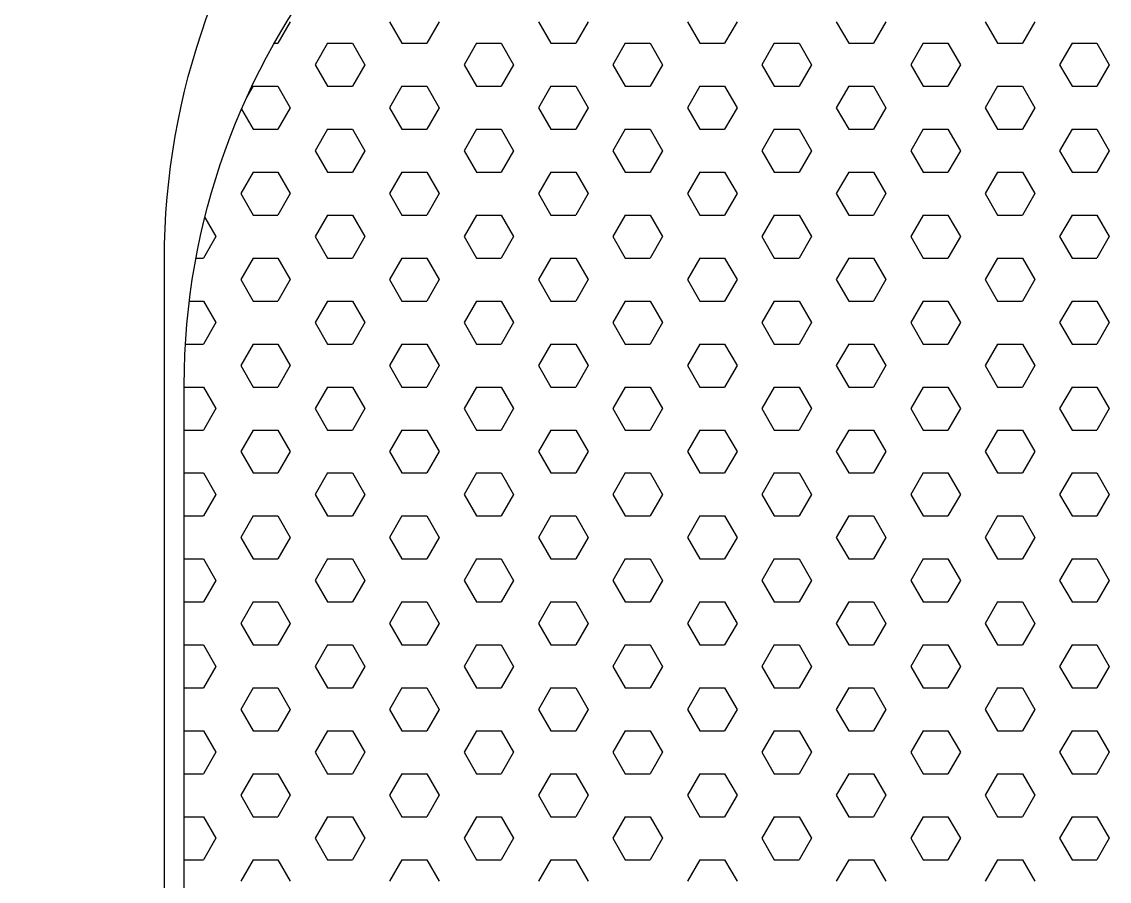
# Model space of a CAD drawing. Header units: millimetres. Extents: x 154.1 to 235.2, y 94.9 to 137.4.
# Drawn here: x 159.3176 to 159.4272, y 99.4515 to 99.5381 of the extents above; entities that cross this region are included whole.
import ezdxf

# ---------------------------------------------------------------- set-up
doc = ezdxf.new("R2010")
doc.units = ezdxf.units.MM
doc.header["$LTSCALE"] = 0.05
doc.layers.add('ACES-I', color=251, linetype='Continuous')

# ---------------------------------------------------------------- blocks, each defined once
blk = doc.blocks.new('*X8')
at = {"color": 0}
for p, q in [((6.075000001416914, 2.624056974284899), (6.073750001416914, 2.62622203779436)), ((6.077500000851269, 2.624056972975367), (6.078750000851269, 2.626222036484828)), ((6.090000001419713, 2.624056974286515), (6.088750001419713, 2.626222037795976)), ((6.09250000085407, 2.624056972973749), (6.09375000085407, 2.62622203648321)), ((6.105000001422514, 2.624056974288132), (6.103750001422514, 2.626222037797593)), ((6.107500000856871, 2.624056972972131), (6.108750000856871, 2.626222036481592)), ((6.120000001425313, 2.624056974289749), (6.118750001425314, 2.62622203779921)), ((6.122500000859671, 2.624056972970514), (6.123750000859671, 2.626222036479975)), ((6.135000001428114, 2.624056974291367), (6.133750001428115, 2.626222037800828)), ((6.137500000862471, 2.624056972968896), (6.138750000862471, 2.626222036478357)), ((6.150000001430914, 2.624056974292984), (6.148750001430915, 2.626222037802445)), ((6.152500000865272, 2.624056972967279), (6.153750000865272, 2.62622203647674)), ((6.068072031699706, 2.62405697412), (6.069999999999999, 2.62405697412)), ((6.071250001415979, 2.621891910774899), (6.07000000141598, 2.62405697428436)), ((6.074999999999999, 2.62405697412), (6.0775, 2.62405697412)), ((6.081250000852203, 2.621891909465366), (6.082500000852202, 2.624056972974827)), ((6.0825, 2.62405697412), (6.085, 2.62405697412)), ((6.086250001418779, 2.621891910776515), (6.08500000141878, 2.624056974285976)), ((6.09, 2.62405697412), (6.0925, 2.62405697412)), ((6.096250000855004, 2.621891909463749), (6.097500000855003, 2.62405697297321)), ((6.0975, 2.62405697412), (6.100000000000001, 2.62405697412)), ((6.10125000142158, 2.621891910778132), (6.10000000142158, 2.624056974287593)), ((6.105, 2.62405697412), (6.107500000000001, 2.62405697412)), ((6.111250000857804, 2.621891909462131), (6.112500000857803, 2.624056972971592)), ((6.112500000000001, 2.62405697412), (6.115000000000001, 2.62405697412)), ((6.11625000142438, 2.621891910779749), (6.11500000142438, 2.62405697428921)), ((6.120000000000001, 2.62405697412), (6.122500000000001, 2.62405697412)), ((6.126250000860605, 2.621891909460513), (6.127500000860604, 2.624056972969974)), ((6.127500000000001, 2.62405697412), (6.130000000000002, 2.62405697412)), ((6.131250001427181, 2.621891910781367), (6.130000001427181, 2.624056974290828)), ((6.135000000000002, 2.62405697412), (6.137500000000002, 2.62405697412)), ((6.141250000863405, 2.621891909458896), (6.142500000863405, 2.624056972968357)), ((6.142500000000002, 2.62405697412), (6.145000000000002, 2.62405697412)), ((6.146250001429982, 2.621891910782983), (6.145000001429982, 2.624056974292444)), ((6.150000000000002, 2.62405697412), (6.152500000000003, 2.62405697412)), ((6.156250000866206, 2.621891909457279), (6.157500000866206, 2.62405697296674)), ((6.157500000000002, 2.62405697412), (6.160000000000003, 2.62405697412)), ((6.161250001432782, 2.621891910784601), (6.160000001432782, 2.624056974294062)), ((6.070000000850335, 2.619726845956984), (6.071250000850335, 2.621891909466445)), ((6.082500001417846, 2.619726847266516), (6.081250001417846, 2.621891910775977)), ((6.085000000853136, 2.619726845955366), (6.086250000853136, 2.621891909464827)), ((6.097500001420647, 2.619726847268133), (6.096250001420647, 2.621891910777594)), ((6.100000000855936, 2.619726845953749), (6.101250000855936, 2.62189190946321)), ((6.112500001423448, 2.619726847269749), (6.111250001423448, 2.62189191077921)), ((6.115000000858738, 2.619726845952131), (6.116250000858738, 2.621891909461592)), ((6.127500001426247, 2.619726847271366), (6.126250001426247, 2.621891910780827)), ((6.130000000861538, 2.619726845950513), (6.131250000861538, 2.621891909459974)), ((6.142500001429048, 2.619726847272983), (6.141250001429048, 2.621891910782444)), ((6.145000000864338, 2.619726845948897), (6.146250000864338, 2.621891909458358)), ((6.157500001431848, 2.619726847274601), (6.156250001431848, 2.621891910784062)), ((6.160000000867139, 2.619726845947279), (6.161250000867138, 2.62189190945674)), ((6.068072031699706, 2.6197268471), (6.069999999999999, 2.6197268471)), ((6.073750000851269, 2.617561782446984), (6.075000000851269, 2.619726845956445)), ((6.074999999999999, 2.6197268471), (6.0775, 2.6197268471)), ((6.078750001416914, 2.617561783756516), (6.077500001416914, 2.619726847265977)), ((6.0825, 2.6197268471), (6.085, 2.6197268471)), ((6.08875000085407, 2.617561782445366), (6.09000000085407, 2.619726845954827)), ((6.09, 2.6197268471), (6.0925, 2.6197268471)), ((6.093750001419713, 2.617561783758132), (6.092500001419713, 2.619726847267593)), ((6.0975, 2.6197268471), (6.100000000000001, 2.6197268471)), ((6.103750000856871, 2.617561782443748), (6.105000000856871, 2.619726845953209)), ((6.105, 2.6197268471), (6.107500000000001, 2.6197268471)), ((6.108750001422514, 2.617561783759749), (6.107500001422514, 2.61972684726921)), ((6.112500000000001, 2.6197268471), (6.115000000000001, 2.6197268471)), ((6.118750000859671, 2.617561782442131), (6.120000000859671, 2.619726845951592)), ((6.120000000000001, 2.6197268471), (6.122500000000001, 2.6197268471)), ((6.123750001425313, 2.617561783761366), (6.122500001425314, 2.619726847270827)), ((6.127500000000001, 2.6197268471), (6.130000000000002, 2.6197268471)), ((6.133750000862471, 2.617561782440513), (6.135000000862471, 2.619726845949974)), ((6.135000000000002, 2.6197268471), (6.137500000000002, 2.6197268471)), ((6.138750001428114, 2.617561783762984), (6.137500001428115, 2.619726847272445)), ((6.142500000000002, 2.6197268471), (6.145000000000002, 2.6197268471)), ((6.148750000865272, 2.617561782438896), (6.150000000865272, 2.619726845948357)), ((6.150000000000002, 2.6197268471), (6.152500000000003, 2.6197268471)), ((6.153750001430915, 2.617561783764601), (6.152500001430915, 2.619726847274062)), ((6.157500000000002, 2.6197268471), (6.160000000000003, 2.6197268471)), ((6.07500000141598, 2.615396720246516), (6.07375000141598, 2.617561783755977)), ((6.077500000852202, 2.615396718936983), (6.078750000852202, 2.617561782446444)), ((6.09000000141878, 2.615396720248132), (6.08875000141878, 2.617561783757593)), ((6.092500000855003, 2.615396718935366), (6.093750000855003, 2.617561782444827)), ((6.10500000142158, 2.615396720249749), (6.10375000142158, 2.61756178375921)), ((6.107500000857804, 2.615396718933748), (6.108750000857803, 2.617561782443209)), ((6.12000000142438, 2.615396720251366), (6.11875000142438, 2.617561783760827)), ((6.122500000860605, 2.61539671893213), (6.123750000860604, 2.617561782441591)), ((6.135000001427181, 2.615396720252984), (6.133750001427181, 2.617561783762445)), ((6.137500000863405, 2.615396718930513), (6.138750000863404, 2.617561782439974)), ((6.150000001429982, 2.6153967202546), (6.148750001429982, 2.617561783764061)), ((6.152500000866206, 2.615396718928896), (6.153750000866205, 2.617561782438357)), ((6.068072031699706, 2.61539672008), (6.069999999999999, 2.61539672008)), ((6.071250001415047, 2.613231656736516), (6.070000001415047, 2.615396720245977)), ((6.074999999999999, 2.61539672008), (6.0775, 2.61539672008)), ((6.081250000853136, 2.613231655426983), (6.082500000853136, 2.615396718936444)), ((6.0825, 2.61539672008), (6.085, 2.61539672008)), ((6.086250001417846, 2.613231656738133), (6.085000001417846, 2.615396720247594)), ((6.09, 2.61539672008), (6.0925, 2.61539672008)), ((6.096250000855936, 2.613231655425366), (6.097500000855936, 2.615396718934827)), ((6.0975, 2.61539672008), (6.100000000000001, 2.61539672008)), ((6.101250001420647, 2.61323165673975), (6.100000001420647, 2.615396720249211)), ((6.105, 2.61539672008), (6.107500000000001, 2.61539672008)), ((6.111250000858738, 2.613231655423748), (6.112500000858738, 2.615396718933209)), ((6.112500000000001, 2.61539672008), (6.115000000000001, 2.61539672008)), ((6.116250001423448, 2.613231656741366), (6.115000001423448, 2.615396720250827)), ((6.120000000000001, 2.61539672008), (6.122500000000001, 2.61539672008)), ((6.126250000861538, 2.61323165542213), (6.127500000861538, 2.615396718931591)), ((6.127500000000001, 2.61539672008), (6.130000000000002, 2.61539672008)), ((6.131250001426247, 2.613231656742983), (6.130000001426247, 2.615396720252444)), ((6.135000000000002, 2.61539672008), (6.137500000000002, 2.61539672008)), ((6.141250000864338, 2.613231655420514), (6.142500000864338, 2.615396718929975)), ((6.142500000000002, 2.61539672008), (6.145000000000002, 2.61539672008)), ((6.146250001429048, 2.6132316567446), (6.145000001429048, 2.615396720254061)), ((6.150000000000002, 2.61539672008), (6.152500000000003, 2.61539672008)), ((6.156250000867138, 2.613231655418896), (6.157500000867138, 2.615396718928357)), ((6.157500000000002, 2.61539672008), (6.160000000000003, 2.61539672008)), ((6.161250001431848, 2.613231656746218), (6.160000001431849, 2.615396720255679)), ((6.070000000851269, 2.611066591918601), (6.071250000851268, 2.613231655428062)), ((6.082500001416914, 2.611066593228133), (6.081250001416914, 2.613231656737594)), ((6.08500000085407, 2.611066591916983), (6.086250000854069, 2.613231655426444)), ((6.097500001419713, 2.611066593229749), (6.096250001419714, 2.61323165673921)), ((6.100000000856871, 2.611066591915365), (6.10125000085687, 2.613231655424826)), ((6.112500001422514, 2.611066593231366), (6.111250001422515, 2.613231656740827)), ((6.115000000859671, 2.611066591913748), (6.116250000859671, 2.613231655423209)), ((6.127500001425314, 2.611066593232983), (6.126250001425314, 2.613231656742444)), ((6.130000000862471, 2.61106659191213), (6.131250000862471, 2.613231655421591)), ((6.142500001428115, 2.611066593234601), (6.141250001428115, 2.613231656744062)), ((6.145000000865272, 2.611066591910513), (6.146250000865272, 2.613231655419974)), ((6.157500001430915, 2.611066593236218), (6.156250001430915, 2.613231656745679)), ((6.160000000868072, 2.611066591908896), (6.161250000868072, 2.613231655418357)), ((6.068072031699706, 2.61106659306), (6.069999999999999, 2.61106659306)), ((6.073750000852202, 2.6089015284086), (6.075000000852202, 2.611066591918061)), ((6.074999999999999, 2.61106659306), (6.0775, 2.61106659306)), ((6.07875000141598, 2.608901529718133), (6.07750000141598, 2.611066593227594)), ((6.0825, 2.61106659306), (6.085, 2.61106659306)), ((6.088750000855003, 2.608901528406983), (6.090000000855003, 2.611066591916444)), ((6.09, 2.61106659306), (6.0925, 2.61106659306)), ((6.09375000141878, 2.608901529719749), (6.09250000141878, 2.61106659322921)), ((6.0975, 2.61106659306), (6.100000000000001, 2.61106659306)), ((6.103750000857803, 2.608901528405365), (6.105000000857803, 2.611066591914826)), ((6.105, 2.61106659306), (6.107500000000001, 2.61106659306)), ((6.10875000142158, 2.608901529721366), (6.10750000142158, 2.611066593230827)), ((6.112500000000001, 2.61106659306), (6.115000000000001, 2.61106659306)), ((6.118750000860604, 2.608901528403747), (6.120000000860604, 2.611066591913208)), ((6.120000000000001, 2.61106659306), (6.122500000000001, 2.61106659306)), ((6.12375000142438, 2.608901529722983), (6.12250000142438, 2.611066593232444)), ((6.127500000000001, 2.61106659306), (6.130000000000002, 2.61106659306)), ((6.133750000863404, 2.60890152840213), (6.135000000863404, 2.611066591911591)), ((6.135000000000002, 2.61106659306), (6.137500000000002, 2.61106659306)), ((6.138750001427181, 2.608901529724601), (6.137500001427181, 2.611066593234062)), ((6.142500000000002, 2.61106659306), (6.145000000000002, 2.61106659306)), ((6.148750000866205, 2.608901528400513), (6.150000000866205, 2.611066591909974)), ((6.150000000000002, 2.61106659306), (6.152500000000003, 2.61106659306)), ((6.153750001429982, 2.608901529726217), (6.152500001429982, 2.611066593235678)), ((6.157500000000002, 2.61106659306), (6.160000000000003, 2.61106659306)), ((6.075000001415047, 2.606736466208133), (6.073750001415047, 2.608901529717594)), ((6.077500000853136, 2.6067364648986), (6.078750000853136, 2.608901528408061)), ((6.090000001417846, 2.60673646620975), (6.088750001417846, 2.608901529719211)), ((6.092500000855936, 2.606736464896983), (6.093750000855936, 2.608901528406444)), ((6.105000001420647, 2.606736466211367), (6.103750001420647, 2.608901529720828)), ((6.107500000858738, 2.606736464895365), (6.108750000858738, 2.608901528404826)), ((6.120000001423448, 2.606736466212983), (6.118750001423448, 2.608901529722444)), ((6.122500000861538, 2.606736464893747), (6.123750000861538, 2.608901528403208)), ((6.135000001426247, 2.6067364662146), (6.133750001426248, 2.608901529724061)), ((6.137500000864338, 2.606736464892131), (6.138750000864338, 2.608901528401592)), ((6.150000001429048, 2.606736466216217), (6.148750001429049, 2.608901529725678)), ((6.152500000867138, 2.606736464890513), (6.153750000867138, 2.608901528399974)), ((6.068072031699707, 2.60673646604), (6.069999999999999, 2.60673646604)), ((6.071250001414113, 2.604571402698133), (6.070000001414114, 2.606736466207594)), ((6.074999999999999, 2.60673646604), (6.0775, 2.60673646604)), ((6.08125000085407, 2.6045714013886), (6.082500000854069, 2.606736464898061)), ((6.0825, 2.60673646604), (6.085, 2.60673646604)), ((6.086250001416914, 2.60457140269975), (6.085000001416915, 2.606736466209211)), ((6.09, 2.60673646604), (6.0925, 2.60673646604)), ((6.096250000856871, 2.604571401386982), (6.09750000085687, 2.606736464896443)), ((6.0975, 2.60673646604), (6.100000000000001, 2.60673646604)), ((6.101250001419714, 2.604571402701366), (6.100000001419714, 2.606736466210827)), ((6.105, 2.60673646604), (6.107500000000001, 2.60673646604)), ((6.111250000859671, 2.604571401385365), (6.11250000085967, 2.606736464894826)), ((6.112500000000001, 2.60673646604), (6.115000000000001, 2.60673646604)), ((6.116250001422515, 2.604571402702983), (6.115000001422515, 2.606736466212444)), ((6.120000000000001, 2.60673646604), (6.122500000000001, 2.60673646604)), ((6.126250000862471, 2.604571401383747), (6.12750000086247, 2.606736464893208)), ((6.127500000000001, 2.60673646604), (6.130000000000002, 2.60673646604)), ((6.131250001425314, 2.6045714027046), (6.130000001425314, 2.606736466214061)), ((6.135000000000002, 2.60673646604), (6.137500000000002, 2.60673646604)), ((6.141250000865272, 2.60457140138213), (6.142500000865271, 2.606736464891591)), ((6.142500000000002, 2.60673646604), (6.145000000000002, 2.60673646604)), ((6.146250001428115, 2.604571402706218), (6.145000001428115, 2.606736466215679)), ((6.150000000000002, 2.60673646604), (6.152500000000003, 2.60673646604)), ((6.156250000868072, 2.604571401380513), (6.157500000868072, 2.606736464889974)), ((6.157500000000002, 2.60673646604), (6.160000000000003, 2.60673646604)), ((6.161250001430915, 2.604571402707835), (6.160000001430915, 2.606736466217296)), ((6.070000000852202, 2.602406337880217), (6.071250000852202, 2.604571401389678)), ((6.08250000141598, 2.60240633918975), (6.08125000141598, 2.604571402699211)), ((6.085000000855003, 2.6024063378786), (6.086250000855003, 2.604571401388061)), ((6.09750000141878, 2.602406339191366), (6.09625000141878, 2.604571402700827)), ((6.100000000857803, 2.602406337876982), (6.101250000857803, 2.604571401386443)), ((6.11250000142158, 2.602406339192983), (6.11125000142158, 2.604571402702444)), ((6.115000000860604, 2.602406337875364), (6.116250000860604, 2.604571401384825)), ((6.12750000142438, 2.6024063391946), (6.12625000142438, 2.604571402704061)), ((6.130000000863404, 2.602406337873747), (6.131250000863404, 2.604571401383208)), ((6.142500001427181, 2.602406339196218), (6.141250001427181, 2.604571402705679)), ((6.145000000866205, 2.60240633787213), (6.146250000866205, 2.604571401381591)), ((6.157500001429982, 2.602406339197834), (6.156250001429982, 2.604571402707295)), ((6.160000000869005, 2.602406337870513), (6.161250000869005, 2.604571401379974)), ((6.068072031699707, 2.60240633902), (6.069999999999999, 2.60240633902)), ((6.073750000853136, 2.600241274370217), (6.075000000853136, 2.602406337879678)), ((6.074999999999999, 2.60240633902), (6.0775, 2.60240633902)), ((6.078750001415047, 2.60024127567975), (6.077500001415047, 2.602406339189211)), ((6.0825, 2.60240633902), (6.085, 2.60240633902)), ((6.088750000855936, 2.6002412743686), (6.090000000855936, 2.602406337878061)), ((6.09, 2.60240633902), (6.0925, 2.60240633902)), ((6.093750001417846, 2.600241275681367), (6.092500001417847, 2.602406339190828)), ((6.0975, 2.60240633902), (6.100000000000001, 2.60240633902)), ((6.103750000858738, 2.600241274366982), (6.105000000858738, 2.602406337876443)), ((6.105, 2.60240633902), (6.107500000000001, 2.60240633902)), ((6.108750001420647, 2.600241275682984), (6.107500001420648, 2.602406339192445)), ((6.112500000000001, 2.60240633902), (6.115000000000001, 2.60240633902)), ((6.118750000861538, 2.600241274365364), (6.120000000861538, 2.602406337874825)), ((6.120000000000001, 2.60240633902), (6.122500000000001, 2.60240633902)), ((6.123750001423448, 2.600241275684601), (6.122500001423449, 2.602406339194062)), ((6.127500000000001, 2.60240633902), (6.130000000000002, 2.60240633902)), ((6.133750000864338, 2.600241274363748), (6.135000000864338, 2.602406337873209)), ((6.135000000000002, 2.60240633902), (6.137500000000002, 2.60240633902)), ((6.138750001426247, 2.600241275686217), (6.137500001426248, 2.602406339195678)), ((6.142500000000002, 2.60240633902), (6.145000000000002, 2.60240633902)), ((6.148750000867138, 2.60024127436213), (6.150000000867138, 2.602406337871591)), ((6.150000000000002, 2.60240633902), (6.152500000000003, 2.60240633902)), ((6.153750001429048, 2.600241275687834), (6.152500001429049, 2.602406339197295)), ((6.157500000000002, 2.60240633902), (6.160000000000003, 2.60240633902)), ((6.075000001414113, 2.59807621216975), (6.073750001414114, 2.600241275679211)), ((6.077500000854069, 2.598076210860217), (6.078750000854069, 2.600241274369678)), ((6.090000001416914, 2.598076212171367), (6.088750001416915, 2.600241275680828)), ((6.09250000085687, 2.598076210858599), (6.09375000085687, 2.60024127436806)), ((6.105000001419714, 2.598076212172983), (6.103750001419714, 2.600241275682444)), ((6.10750000085967, 2.598076210856982), (6.10875000085967, 2.600241274366443)), ((6.120000001422515, 2.5980762121746), (6.118750001422515, 2.600241275684061)), ((6.122500000862471, 2.598076210855364), (6.12375000086247, 2.600241274364825)), ((6.135000001425314, 2.598076212176217), (6.133750001425314, 2.600241275685678)), ((6.137500000865272, 2.598076210853747), (6.138750000865271, 2.600241274363208)), ((6.150000001428115, 2.598076212177835), (6.148750001428115, 2.600241275687296)), ((6.152500000868072, 2.59807621085213), (6.153750000868071, 2.600241274361591)), ((6.068072031699707, 2.598076212), (6.069999999999999, 2.598076212)), ((6.07125000141318, 2.59591114865975), (6.07000000141318, 2.598076212169211)), ((6.074999999999999, 2.598076212), (6.0775, 2.598076212)), ((6.081250000855003, 2.595911147350217), (6.082500000855003, 2.598076210859678)), ((6.0825, 2.598076212), (6.085, 2.598076212)), ((6.08625000141598, 2.595911148661367), (6.08500000141598, 2.598076212170828)), ((6.09, 2.598076212), (6.0925, 2.598076212)), ((6.096250000857803, 2.595911147348599), (6.097500000857803, 2.59807621085806)), ((6.0975, 2.598076212), (6.100000000000001, 2.598076212)), ((6.10125000141878, 2.595911148662983), (6.10000000141878, 2.598076212172444)), ((6.105, 2.598076212), (6.107500000000001, 2.598076212)), ((6.111250000860604, 2.595911147346981), (6.112500000860604, 2.598076210856442)), ((6.112500000000001, 2.598076212), (6.115000000000001, 2.598076212)), ((6.11625000142158, 2.5959111486646), (6.11500000142158, 2.598076212174061)), ((6.120000000000001, 2.598076212), (6.122500000000001, 2.598076212)), ((6.126250000863404, 2.595911147345364), (6.127500000863404, 2.598076210854825)), ((6.127500000000001, 2.598076212), (6.130000000000002, 2.598076212)), ((6.13125000142438, 2.595911148666217), (6.130000001424381, 2.598076212175678)), ((6.135000000000002, 2.598076212), (6.137500000000002, 2.598076212)), ((6.141250000866205, 2.595911147343747), (6.142500000866205, 2.598076210853208)), ((6.142500000000002, 2.598076212), (6.145000000000002, 2.598076212)), ((6.146250001427181, 2.595911148667835), (6.145000001427182, 2.598076212177296)), ((6.150000000000002, 2.598076212), (6.152500000000003, 2.598076212)), ((6.156250000869005, 2.59591114734213), (6.157500000869005, 2.598076210851591)), ((6.157500000000002, 2.598076212), (6.160000000000003, 2.598076212)), ((6.161250001429982, 2.595911148669451), (6.160000001429982, 2.598076212178912)), ((6.070000000853136, 2.593746083841834), (6.071250000853135, 2.595911147351295)), ((6.082500001415047, 2.593746085151367), (6.081250001415047, 2.595911148660828)), ((6.085000000855936, 2.593746083840217), (6.086250000855935, 2.595911147349678)), ((6.097500001417846, 2.593746085152984), (6.096250001417847, 2.595911148662445)), ((6.100000000858738, 2.593746083838599), (6.101250000858737, 2.59591114734806)), ((6.112500001420647, 2.593746085154601), (6.111250001420648, 2.595911148664062)), ((6.115000000861538, 2.593746083836981), (6.116250000861537, 2.595911147346442)), ((6.127500001423448, 2.593746085156218), (6.126250001423449, 2.595911148665679)), ((6.130000000864338, 2.593746083835365), (6.131250000864338, 2.595911147344826)), ((6.142500001426248, 2.593746085157834), (6.141250001426248, 2.595911148667295)), ((6.145000000867138, 2.593746083833747), (6.146250000867138, 2.595911147343208)), ((6.157500001429049, 2.593746085159451), (6.156250001429049, 2.595911148668912)), ((6.160000000869939, 2.59374608383213), (6.161250000869939, 2.595911147341591)), ((6.068072031699707, 2.59374608498), (6.069999999999999, 2.59374608498)), ((6.073750000854069, 2.591581020331834), (6.075000000854069, 2.593746083841295)), ((6.074999999999999, 2.59374608498), (6.0775, 2.59374608498)), ((6.078750001414114, 2.591581021641367), (6.077500001414114, 2.593746085150828)), ((6.0825, 2.59374608498), (6.085, 2.59374608498)), ((6.08875000085687, 2.591581020330216), (6.09000000085687, 2.593746083839677)), ((6.09, 2.59374608498), (6.0925, 2.59374608498)), ((6.093750001416915, 2.591581021642984), (6.092500001416915, 2.593746085152445)), ((6.0975, 2.59374608498), (6.100000000000001, 2.59374608498)), ((6.10375000085967, 2.591581020328599), (6.10500000085967, 2.59374608383806)), ((6.105, 2.59374608498), (6.107500000000001, 2.59374608498)), ((6.108750001419714, 2.5915810216446), (6.107500001419714, 2.593746085154061)), ((6.112500000000001, 2.59374608498), (6.115000000000001, 2.59374608498)), ((6.11875000086247, 2.591581020326981), (6.12000000086247, 2.593746083836442)), ((6.120000000000001, 2.59374608498), (6.122500000000001, 2.59374608498)), ((6.123750001422515, 2.591581021646217), (6.122500001422515, 2.593746085155678)), ((6.127500000000001, 2.59374608498), (6.130000000000002, 2.59374608498)), ((6.133750000865271, 2.591581020325364), (6.135000000865271, 2.593746083834825)), ((6.135000000000002, 2.59374608498), (6.137500000000002, 2.59374608498)), ((6.138750001425314, 2.591581021647834), (6.137500001425314, 2.593746085157295)), ((6.142500000000002, 2.59374608498), (6.145000000000002, 2.59374608498)), ((6.148750000868072, 2.591581020323747), (6.150000000868071, 2.593746083833208)), ((6.150000000000002, 2.59374608498), (6.152500000000003, 2.59374608498)), ((6.153750001428115, 2.591581021649452), (6.152500001428115, 2.593746085158913)), ((6.157500000000002, 2.59374608498), (6.160000000000003, 2.59374608498)), ((6.07500000141318, 2.589415958131367), (6.07375000141318, 2.591581021640828)), ((6.077500000855003, 2.589415956821834), (6.078750000855003, 2.591581020331295)), ((6.09000000141598, 2.589415958132984), (6.08875000141598, 2.591581021642445)), ((6.092500000857803, 2.589415956820216), (6.093750000857803, 2.591581020329677)), ((6.10500000141878, 2.5894159581346), (6.10375000141878, 2.591581021644061)), ((6.107500000860604, 2.589415956818598), (6.108750000860604, 2.591581020328059)), ((6.12000000142158, 2.589415958136217), (6.118750001421581, 2.591581021645678)), ((6.122500000863404, 2.589415956816981), (6.123750000863404, 2.591581020326442)), ((6.13500000142438, 2.589415958137834), (6.133750001424381, 2.591581021647295)), ((6.137500000866205, 2.589415956815364), (6.138750000866205, 2.591581020324825)), ((6.150000001427181, 2.589415958139452), (6.148750001427182, 2.591581021648913)), ((6.152500000869005, 2.589415956813747), (6.153750000869005, 2.591581020323208)), ((6.068072031699707, 2.58941595796), (6.069999999999999, 2.58941595796)), ((6.071250001412246, 2.587250894621367), (6.070000001412247, 2.589415958130828)), ((6.074999999999999, 2.58941595796), (6.0775, 2.58941595796)), ((6.081250000855936, 2.587250893311834), (6.082500000855935, 2.589415956821295)), ((6.0825, 2.58941595796), (6.085, 2.58941595796)), ((6.086250001415047, 2.587250894622984), (6.085000001415048, 2.589415958132445)), ((6.09, 2.58941595796), (6.0925, 2.58941595796)), ((6.096250000858737, 2.587250893310216), (6.097500000858737, 2.589415956819677)), ((6.0975, 2.58941595796), (6.100000000000001, 2.58941595796)), ((6.101250001417847, 2.587250894624601), (6.100000001417847, 2.589415958134062)), ((6.105, 2.58941595796), (6.107500000000001, 2.58941595796)), ((6.111250000861538, 2.587250893308598), (6.112500000861537, 2.589415956818059)), ((6.112500000000001, 2.58941595796), (6.115000000000001, 2.58941595796)), ((6.116250001420648, 2.587250894626218), (6.115000001420648, 2.589415958135679)), ((6.120000000000001, 2.58941595796), (6.122500000000001, 2.58941595796)), ((6.126250000864338, 2.587250893306982), (6.127500000864337, 2.589415956816443)), ((6.127500000000001, 2.58941595796), (6.130000000000002, 2.58941595796)), ((6.131250001423449, 2.587250894627835), (6.130000001423449, 2.589415958137296)), ((6.135000000000002, 2.58941595796), (6.137500000000002, 2.58941595796)), ((6.141250000867138, 2.587250893305364), (6.142500000867138, 2.589415956814825)), ((6.142500000000002, 2.58941595796), (6.145000000000002, 2.58941595796)), ((6.146250001426248, 2.587250894629451), (6.145000001426248, 2.589415958138912)), ((6.150000000000002, 2.58941595796), (6.152500000000003, 2.58941595796)), ((6.156250000869939, 2.587250893303747), (6.157500000869939, 2.589415956813208)), ((6.157500000000002, 2.58941595796), (6.160000000000003, 2.58941595796)), ((6.161250001429049, 2.587250894631068), (6.160000001429049, 2.589415958140529)), ((6.070000000854069, 2.585085829803451), (6.071250000854069, 2.587250893312912)), ((6.082500001414114, 2.585085831112984), (6.081250001414114, 2.587250894622445)), ((6.08500000085687, 2.585085829801833), (6.08625000085687, 2.587250893311294)), ((6.097500001416915, 2.585085831114601), (6.096250001416915, 2.587250894624062)), ((6.10000000085967, 2.585085829800216), (6.10125000085967, 2.587250893309677)), ((6.112500001419714, 2.585085831116217), (6.111250001419714, 2.587250894625678)), ((6.11500000086247, 2.585085829798598), (6.11625000086247, 2.587250893308059)), ((6.127500001422515, 2.585085831117834), (6.126250001422515, 2.587250894627295)), ((6.130000000865271, 2.585085829796981), (6.131250000865271, 2.587250893306442)), ((6.142500001425314, 2.585085831119451), (6.141250001425314, 2.587250894628912)), ((6.145000000868071, 2.585085829795364), (6.146250000868071, 2.587250893304825)), ((6.157500001428115, 2.585085831121069), (6.156250001428115, 2.58725089463053)), ((6.160000000870872, 2.585085829793748), (6.161250000870871, 2.587250893303209)), ((6.068072031699707, 2.58508583094), (6.069999999999999, 2.58508583094)), ((6.073750000855003, 2.582920766293451), (6.075000000855002, 2.585085829802912)), ((6.074999999999999, 2.58508583094), (6.0775, 2.58508583094)), ((6.07875000141318, 2.582920767602984), (6.07750000141318, 2.585085831112445)), ((6.0825, 2.58508583094), (6.085, 2.58508583094)), ((6.088750000857803, 2.582920766291833), (6.090000000857803, 2.585085829801294)), ((6.09, 2.58508583094), (6.0925, 2.58508583094)), ((6.09375000141598, 2.582920767604601), (6.09250000141598, 2.585085831114062)), ((6.0975, 2.58508583094), (6.100000000000001, 2.58508583094)), ((6.103750000860604, 2.582920766290215), (6.105000000860604, 2.585085829799676)), ((6.105, 2.58508583094), (6.107500000000001, 2.58508583094)), ((6.10875000141878, 2.582920767606217), (6.107500001418781, 2.585085831115678)), ((6.112500000000001, 2.58508583094), (6.115000000000001, 2.58508583094)), ((6.118750000863404, 2.582920766288598), (6.120000000863404, 2.585085829798059)), ((6.120000000000001, 2.58508583094), (6.122500000000001, 2.58508583094)), ((6.12375000142158, 2.582920767607834), (6.122500001421581, 2.585085831117295)), ((6.127500000000001, 2.58508583094), (6.130000000000002, 2.58508583094)), ((6.133750000866205, 2.582920766286981), (6.135000000866205, 2.585085829796442)), ((6.135000000000002, 2.58508583094), (6.137500000000002, 2.58508583094)), ((6.138750001424381, 2.582920767609451), (6.137500001424381, 2.585085831118912)), ((6.142500000000002, 2.58508583094), (6.145000000000002, 2.58508583094)), ((6.148750000869005, 2.582920766285364), (6.150000000869005, 2.585085829794825)), ((6.150000000000002, 2.58508583094), (6.152500000000003, 2.58508583094)), ((6.153750001427182, 2.582920767611069), (6.152500001427182, 2.58508583112053)), ((6.157500000000002, 2.58508583094), (6.160000000000003, 2.58508583094)), ((6.075000001412246, 2.580755704092984), (6.073750001412247, 2.582920767602445)), ((6.077500000855935, 2.580755702783451), (6.078750000855935, 2.582920766292912)), ((6.090000001415047, 2.580755704094601), (6.088750001415048, 2.582920767604062)), ((6.092500000858737, 2.580755702781833), (6.093750000858737, 2.582920766291294)), ((6.105000001417847, 2.580755704096218), (6.103750001417847, 2.582920767605679)), ((6.107500000861537, 2.580755702780215), (6.108750000861537, 2.582920766289676)), ((6.120000001420648, 2.580755704097835), (6.118750001420648, 2.582920767607296)), ((6.122500000864338, 2.580755702778599), (6.123750000864337, 2.58292076628806)), ((6.135000001423449, 2.580755704099452), (6.133750001423449, 2.582920767608913)), ((6.137500000867138, 2.580755702776981), (6.138750000867137, 2.582920766286442)), ((6.150000001426248, 2.580755704101068), (6.148750001426248, 2.582920767610529)), ((6.152500000869939, 2.580755702775364), (6.153750000869938, 2.582920766284825)), ((6.068072031699707, 2.58075570392), (6.069999999999999, 2.58075570392)), ((6.071250001411314, 2.578590640582985), (6.070000001411314, 2.580755704092446)), ((6.074999999999999, 2.58075570392), (6.0775, 2.58075570392)), ((6.08125000085687, 2.57859063927345), (6.08250000085687, 2.580755702782911)), ((6.0825, 2.58075570392), (6.085, 2.58075570392)), ((6.086250001414114, 2.578590640584601), (6.085000001414114, 2.580755704094062)), ((6.09, 2.58075570392), (6.0925, 2.58075570392)), ((6.09625000085967, 2.578590639271833), (6.09750000085967, 2.580755702781294)), ((6.0975, 2.58075570392), (6.100000000000001, 2.58075570392)), ((6.101250001416915, 2.578590640586218), (6.100000001416915, 2.580755704095679)), ((6.105, 2.58075570392), (6.107500000000001, 2.58075570392)), ((6.11125000086247, 2.578590639270215), (6.11250000086247, 2.580755702779676)), ((6.112500000000001, 2.58075570392), (6.115000000000001, 2.58075570392)), ((6.116250001419714, 2.578590640587834), (6.115000001419714, 2.580755704097295)), ((6.120000000000001, 2.58075570392), (6.122500000000001, 2.58075570392)), ((6.126250000865271, 2.578590639268598), (6.127500000865271, 2.580755702778059)), ((6.127500000000001, 2.58075570392), (6.130000000000002, 2.58075570392)), ((6.131250001422515, 2.578590640589451), (6.130000001422515, 2.580755704098912)), ((6.135000000000002, 2.58075570392), (6.137500000000002, 2.58075570392)), ((6.141250000868071, 2.578590639266981), (6.142500000868071, 2.580755702776442)), ((6.142500000000002, 2.58075570392), (6.145000000000002, 2.58075570392)), ((6.146250001425314, 2.578590640591068), (6.145000001425315, 2.580755704100529)), ((6.150000000000002, 2.58075570392), (6.152500000000003, 2.58075570392)), ((6.156250000870871, 2.578590639265365), (6.157500000870871, 2.580755702774826)), ((6.157500000000002, 2.58075570392), (6.160000000000003, 2.58075570392)), ((6.161250001428115, 2.578590640592686), (6.160000001428116, 2.580755704102147)), ((6.070000000855003, 2.576425575765068), (6.071250000855002, 2.578590639274529)), ((6.08250000141318, 2.576425577074601), (6.081250001413181, 2.578590640584062)), ((6.085000000857803, 2.57642557576345), (6.086250000857802, 2.578590639272911)), ((6.09750000141598, 2.576425577076218), (6.096250001415981, 2.578590640585679)), ((6.100000000860604, 2.576425575761832), (6.101250000860603, 2.578590639271293)), ((6.11250000141878, 2.576425577077834), (6.111250001418781, 2.578590640587295)), ((6.115000000863404, 2.576425575760215), (6.116250000863404, 2.578590639269676)), ((6.127500001421581, 2.576425577079451), (6.126250001421581, 2.578590640588912)), ((6.130000000866205, 2.576425575758598), (6.131250000866205, 2.578590639268059)), ((6.142500001424381, 2.576425577081068), (6.141250001424381, 2.578590640590529)), ((6.145000000869005, 2.576425575756981), (6.146250000869005, 2.578590639266442)), ((6.157500001427182, 2.576425577082686), (6.156250001427182, 2.578590640592147)), ((6.160000000871805, 2.576425575755365), (6.161250000871805, 2.578590639264826)), ((6.068072031699707, 2.5764255769), (6.069999999999999, 2.5764255769)), ((6.073750000855935, 2.574260512255068), (6.075000000855935, 2.576425575764529)), ((6.074999999999999, 2.5764255769), (6.0775, 2.5764255769)), ((6.078750001412247, 2.574260513564601), (6.077500001412247, 2.576425577074062)), ((6.0825, 2.5764255769), (6.085, 2.5764255769)), ((6.088750000858737, 2.57426051225345), (6.090000000858737, 2.576425575762911)), ((6.09, 2.5764255769), (6.0925, 2.5764255769)), ((6.093750001415048, 2.574260513566218), (6.092500001415048, 2.576425577075679)), ((6.0975, 2.5764255769), (6.100000000000001, 2.5764255769)), ((6.103750000861537, 2.574260512251832), (6.105000000861537, 2.576425575761293)), ((6.105, 2.5764255769), (6.107500000000001, 2.5764255769)), ((6.108750001417847, 2.574260513567835), (6.107500001417847, 2.576425577077296)), ((6.112500000000001, 2.5764255769), (6.115000000000001, 2.5764255769)), ((6.118750000864337, 2.574260512250216), (6.120000000864337, 2.576425575759677)), ((6.120000000000001, 2.5764255769), (6.122500000000001, 2.5764255769)), ((6.123750001420648, 2.574260513569452), (6.122500001420648, 2.576425577078913)), ((6.127500000000001, 2.5764255769), (6.130000000000002, 2.5764255769)), ((6.133750000867138, 2.574260512248598), (6.135000000867137, 2.576425575758059)), ((6.135000000000002, 2.5764255769), (6.137500000000002, 2.5764255769)), ((6.138750001423449, 2.574260513571069), (6.137500001423449, 2.57642557708053)), ((6.142500000000002, 2.5764255769), (6.145000000000002, 2.5764255769)), ((6.148750000869939, 2.574260512246981), (6.150000000869938, 2.576425575756442)), ((6.150000000000002, 2.5764255769), (6.152500000000003, 2.5764255769)), ((6.153750001426248, 2.574260513572685), (6.152500001426248, 2.576425577082146)), ((6.157500000000002, 2.5764255769), (6.160000000000003, 2.5764255769)), ((6.075000001411314, 2.572095450054602), (6.073750001411314, 2.574260513564063)), ((6.07750000085687, 2.572095448745067), (6.07875000085687, 2.574260512254528)), ((6.090000001414114, 2.572095450056218), (6.088750001414114, 2.574260513565679)), ((6.09250000085967, 2.57209544874345), (6.09375000085967, 2.574260512252911)), ((6.105000001416915, 2.572095450057835), (6.103750001416915, 2.574260513567296)), ((6.10750000086247, 2.572095448741832), (6.10875000086247, 2.574260512251293)), ((6.120000001419714, 2.572095450059452), (6.118750001419714, 2.574260513568913)), ((6.122500000865271, 2.572095448740215), (6.123750000865271, 2.574260512249676)), ((6.135000001422515, 2.572095450061068), (6.133750001422515, 2.574260513570529)), ((6.137500000868071, 2.572095448738598), (6.138750000868071, 2.574260512248059)), ((6.150000001425314, 2.572095450062685), (6.148750001425315, 2.574260513572146)), ((6.152500000870871, 2.572095448736982), (6.153750000870871, 2.574260512246443)), ((6.068193650360853, 2.57209544988), (6.069999999999999, 2.57209544988)), ((6.07125000141038, 2.569930386544601), (6.070000001410381, 2.572095450054062)), ((6.074999999999999, 2.57209544988), (6.0775, 2.57209544988)), ((6.081250000857803, 2.569930385235067), (6.082500000857802, 2.572095448744528)), ((6.0825, 2.57209544988), (6.085, 2.57209544988)), ((6.08625000141318, 2.569930386546218), (6.085000001413181, 2.572095450055679)), ((6.09, 2.57209544988), (6.0925, 2.57209544988)), ((6.096250000860604, 2.569930385233449), (6.097500000860603, 2.57209544874291)), ((6.0975, 2.57209544988), (6.100000000000001, 2.57209544988)), ((6.101250001415981, 2.569930386547835), (6.100000001415981, 2.572095450057296)), ((6.105, 2.57209544988), (6.107500000000001, 2.57209544988)), ((6.111250000863404, 2.569930385231832), (6.112500000863403, 2.572095448741293)), ((6.112500000000001, 2.57209544988), (6.115000000000001, 2.57209544988)), ((6.116250001418781, 2.569930386549451), (6.115000001418781, 2.572095450058912)), ((6.120000000000001, 2.57209544988), (6.122500000000001, 2.57209544988)), ((6.126250000866205, 2.569930385230215), (6.127500000866204, 2.572095448739676)), ((6.127500000000001, 2.57209544988), (6.130000000000002, 2.57209544988)), ((6.131250001421581, 2.569930386551068), (6.130000001421581, 2.572095450060529)), ((6.135000000000002, 2.57209544988), (6.137500000000002, 2.57209544988)), ((6.141250000869005, 2.569930385228598), (6.142500000869004, 2.572095448738059)), ((6.142500000000002, 2.57209544988), (6.145000000000002, 2.57209544988)), ((6.146250001424381, 2.569930386552685), (6.145000001424381, 2.572095450062146)), ((6.150000000000002, 2.57209544988), (6.152500000000003, 2.57209544988)), ((6.156250000871805, 2.569930385226982), (6.157500000871805, 2.572095448736443)), ((6.157500000000002, 2.57209544988), (6.160000000000003, 2.57209544988)), ((6.161250001427182, 2.569930386554303), (6.160000001427182, 2.572095450063764)), ((6.070000000855935, 2.567765321726685), (6.071250000855935, 2.569930385236146)), ((6.082500001412247, 2.567765323036218), (6.081250001412247, 2.569930386545679)), ((6.085000000858737, 2.567765321725067), (6.086250000858737, 2.569930385234528)), ((6.097500001415048, 2.567765323037835), (6.096250001415048, 2.569930386547296)), ((6.100000000861537, 2.567765321723449), (6.101250000861537, 2.56993038523291)), ((6.112500001417847, 2.567765323039452), (6.111250001417847, 2.569930386548913)), ((6.115000000864337, 2.567765321721833), (6.116250000864337, 2.569930385231294)), ((6.127500001420648, 2.567765323041069), (6.126250001420648, 2.56993038655053)), ((6.130000000867137, 2.567765321720215), (6.131250000867137, 2.569930385229676)), ((6.142500001423449, 2.567765323042686), (6.141250001423449, 2.569930386552147)), ((6.145000000869938, 2.567765321718598), (6.146250000869938, 2.569930385228059)), ((6.157500001426248, 2.567765323044302), (6.156250001426248, 2.569930386553763)), ((6.160000000872738, 2.567765321716981), (6.161250000872738, 2.569930385226442)), ((6.068584488762029, 2.56776532286), (6.069999999999999, 2.56776532286)), ((6.07375000085687, 2.565600258216684), (6.075000000856869, 2.567765321726145)), ((6.074999999999999, 2.56776532286), (6.0775, 2.56776532286)), ((6.078750001411314, 2.565600259526219), (6.077500001411314, 2.56776532303568)), ((6.0825, 2.56776532286), (6.085, 2.56776532286)), ((6.08875000085967, 2.565600258215067), (6.09000000085967, 2.567765321724528)), ((6.09, 2.56776532286), (6.0925, 2.56776532286)), ((6.093750001414114, 2.565600259527835), (6.092500001414114, 2.567765323037296)), ((6.0975, 2.56776532286), (6.100000000000001, 2.56776532286)), ((6.10375000086247, 2.565600258213449), (6.10500000086247, 2.56776532172291)), ((6.105, 2.56776532286), (6.107500000000001, 2.56776532286)), ((6.108750001416915, 2.565600259529452), (6.107500001416915, 2.567765323038913)), ((6.112500000000001, 2.56776532286), (6.115000000000001, 2.56776532286)), ((6.118750000865271, 2.565600258211832), (6.120000000865271, 2.567765321721293)), ((6.120000000000001, 2.56776532286), (6.122500000000001, 2.56776532286)), ((6.123750001419714, 2.565600259531069), (6.122500001419715, 2.56776532304053)), ((6.127500000000001, 2.56776532286), (6.130000000000002, 2.56776532286)), ((6.133750000868071, 2.565600258210215), (6.135000000868071, 2.567765321719676)), ((6.135000000000002, 2.56776532286), (6.137500000000002, 2.56776532286)), ((6.138750001422515, 2.565600259532685), (6.137500001422516, 2.567765323042146)), ((6.142500000000002, 2.56776532286), (6.145000000000002, 2.56776532286)), ((6.148750000870871, 2.565600258208599), (6.150000000870871, 2.56776532171806)), ((6.150000000000002, 2.56776532286), (6.152500000000003, 2.56776532286)), ((6.153750001425315, 2.565600259534302), (6.152500001425315, 2.567765323043763)), ((6.157500000000002, 2.56776532286), (6.160000000000003, 2.56776532286)), ((6.07500000141038, 2.563435196016218), (6.073750001410381, 2.565600259525679)), ((6.077500000857802, 2.563435194706684), (6.078750000857802, 2.565600258216145)), ((6.090000001413181, 2.563435196017835), (6.088750001413181, 2.565600259527296)), ((6.092500000860603, 2.563435194705066), (6.093750000860603, 2.565600258214527)), ((6.105000001415981, 2.563435196019452), (6.103750001415981, 2.565600259528913)), ((6.107500000863403, 2.563435194703449), (6.108750000863403, 2.56560025821291)), ((6.120000001418781, 2.563435196021068), (6.118750001418781, 2.565600259530529)), ((6.122500000866204, 2.563435194701832), (6.123750000866204, 2.565600258211293)), ((6.135000001421581, 2.563435196022685), (6.133750001421581, 2.565600259532146)), ((6.137500000869005, 2.563435194700215), (6.138750000869004, 2.565600258209676)), ((6.150000001424381, 2.563435196024302), (6.148750001424381, 2.565600259533763)), ((6.152500000871805, 2.563435194698599), (6.153750000871804, 2.56560025820806)), ((6.069249440434379, 2.56343519584), (6.069999999999999, 2.56343519584)), ((6.071250001409448, 2.561270132506219), (6.070000001409448, 2.56343519601568)), ((6.074999999999999, 2.56343519584), (6.0775, 2.56343519584)), ((6.081250000858737, 2.561270131196684), (6.082500000858737, 2.563435194706145)), ((6.0825, 2.56343519584), (6.085, 2.56343519584)), ((6.086250001412247, 2.561270132507835), (6.085000001412247, 2.563435196017296)), ((6.09, 2.56343519584), (6.0925, 2.56343519584)), ((6.096250000861537, 2.561270131195066), (6.097500000861537, 2.563435194704527)), ((6.0975, 2.56343519584), (6.100000000000001, 2.56343519584)), ((6.101250001415048, 2.561270132509452), (6.100000001415048, 2.563435196018913)), ((6.105, 2.56343519584), (6.107500000000001, 2.56343519584)), ((6.111250000864337, 2.56127013119345), (6.112500000864337, 2.563435194702911)), ((6.112500000000001, 2.56343519584), (6.115000000000001, 2.56343519584)), ((6.116250001417847, 2.561270132511069), (6.115000001417847, 2.56343519602053)), ((6.120000000000001, 2.56343519584), (6.122500000000001, 2.56343519584)), ((6.126250000867137, 2.561270131191832), (6.127500000867137, 2.563435194701293)), ((6.127500000000001, 2.56343519584), (6.130000000000002, 2.56343519584)), ((6.131250001420648, 2.561270132512686), (6.130000001420648, 2.563435196022147)), ((6.135000000000002, 2.56343519584), (6.137500000000002, 2.56343519584)), ((6.141250000869938, 2.561270131190215), (6.142500000869938, 2.563435194699676)), ((6.142500000000002, 2.56343519584), (6.145000000000002, 2.56343519584)), ((6.146250001423449, 2.561270132514303), (6.145000001423449, 2.563435196023764)), ((6.150000000000002, 2.56343519584), (6.152500000000003, 2.56343519584)), ((6.156250000872738, 2.561270131188598), (6.157500000872738, 2.563435194698059)), ((6.157500000000002, 2.56343519584), (6.160000000000003, 2.56343519584)), ((6.161250001426248, 2.561270132515919), (6.160000001426249, 2.56343519602538)), ((6.070137118261036, 2.559342561998921), (6.071250000856869, 2.561270131197762)), ((6.082500001411314, 2.559105068997836), (6.081250001411314, 2.561270132507297)), ((6.08500000085967, 2.559105067686684), (6.086250000859669, 2.561270131196145)), ((6.097500001414114, 2.559105068999452), (6.096250001414115, 2.561270132508913)), ((6.10000000086247, 2.559105067685066), (6.101250000862469, 2.561270131194527)), ((6.112500001416915, 2.559105069001069), (6.111250001416916, 2.56127013251053)), ((6.115000000865271, 2.559105067683449), (6.11625000086527, 2.56127013119291)), ((6.127500001419715, 2.559105069002686), (6.126250001419715, 2.561270132512147)), ((6.130000000868071, 2.559105067681832), (6.131250000868071, 2.561270131191293)), ((6.142500001422516, 2.559105069004302), (6.141250001422516, 2.561270132513763)), ((6.145000000870871, 2.559105067680216), (6.146250000870871, 2.561270131189677)), ((6.157500001425315, 2.559105069005919), (6.156250001425315, 2.56127013251538)), ((6.160000000873672, 2.559105067678598), (6.161250000873672, 2.561270131188059)), ((6.073750000857802, 2.556940004178301), (6.075000000857802, 2.559105067687762)), ((6.075, 2.55910506882), (6.077500000000001, 2.55910506882)), ((6.078750001410381, 2.556940005487836), (6.077500001410381, 2.559105068997297)), ((6.0825, 2.55910506882), (6.085000000000001, 2.55910506882)), ((6.088750000860603, 2.556940004176683), (6.090000000860603, 2.559105067686144)), ((6.090000000000001, 2.55910506882), (6.092500000000001, 2.55910506882)), ((6.093750001413181, 2.556940005489452), (6.092500001413181, 2.559105068998913)), ((6.097500000000001, 2.55910506882), (6.100000000000001, 2.55910506882)), ((6.103750000863403, 2.556940004175066), (6.105000000863403, 2.559105067684527)), ((6.105000000000001, 2.55910506882), (6.107500000000002, 2.55910506882)), ((6.108750001415981, 2.556940005491069), (6.107500001415981, 2.55910506900053)), ((6.112500000000002, 2.55910506882), (6.115000000000002, 2.55910506882)), ((6.118750000866204, 2.556940004173449), (6.120000000866204, 2.55910506768291)), ((6.120000000000002, 2.55910506882), (6.122500000000002, 2.55910506882)), ((6.123750001418781, 2.556940005492685), (6.122500001418781, 2.559105069002146)), ((6.127500000000002, 2.55910506882), (6.130000000000003, 2.55910506882)), ((6.133750000869004, 2.556940004171832), (6.135000000869004, 2.559105067681293)), ((6.135000000000002, 2.55910506882), (6.137500000000003, 2.55910506882)), ((6.138750001421581, 2.556940005494302), (6.137500001421581, 2.559105069003763)), ((6.142500000000003, 2.55910506882), (6.145000000000003, 2.55910506882)), ((6.148750000871805, 2.556940004170216), (6.150000000871804, 2.559105067679677)), ((6.150000000000003, 2.55910506882), (6.152500000000003, 2.55910506882)), ((6.153750001424381, 2.556940005495919), (6.152500001424381, 2.55910506900538)), ((6.157500000000003, 2.55910506882), (6.160000000000004, 2.55910506882)), ((6.075000001409448, 2.554774941977836), (6.073750001409448, 2.556940005487297)), ((6.077500000858737, 2.554774940668301), (6.078750000858737, 2.556940004177762)), ((6.090000001412247, 2.554774941979452), (6.088750001412247, 2.556940005488913)), ((6.092500000861537, 2.554774940666683), (6.093750000861537, 2.556940004176144)), ((6.105000001415048, 2.554774941981069), (6.103750001415048, 2.55694000549053)), ((6.107500000864337, 2.554774940665067), (6.108750000864337, 2.556940004174528)), ((6.120000001417847, 2.554774941982686), (6.118750001417848, 2.556940005492147)), ((6.122500000867137, 2.554774940663449), (6.123750000867137, 2.55694000417291)), ((6.135000001420648, 2.554774941984303), (6.133750001420649, 2.556940005493764)), ((6.137500000869938, 2.554774940661832), (6.138750000869938, 2.556940004171293)), ((6.150000001423449, 2.55477494198592), (6.14875000142345, 2.556940005495381)), ((6.152500000872738, 2.554774940660215), (6.153750000872738, 2.556940004169676)), ((6.075, 2.5547749418), (6.077500000000001, 2.5547749418)), ((6.081250000859669, 2.552609877158301), (6.082500000859669, 2.554774940667762)), ((6.0825, 2.5547749418), (6.085000000000001, 2.5547749418)), ((6.086250001411314, 2.552609878469453), (6.085000001411315, 2.554774941978914)), ((6.090000000000001, 2.5547749418), (6.092500000000001, 2.5547749418)), ((6.09625000086247, 2.552609877156683), (6.097500000862469, 2.554774940666144)), ((6.097500000000001, 2.5547749418), (6.100000000000001, 2.5547749418)), ((6.101250001414114, 2.552609878471069), (6.100000001414115, 2.55477494198053)), ((6.105000000000001, 2.5547749418), (6.107500000000002, 2.5547749418)), ((6.111250000865271, 2.552609877155066), (6.11250000086527, 2.554774940664527)), ((6.112500000000002, 2.5547749418), (6.115000000000002, 2.5547749418)), ((6.116250001416915, 2.552609878472686), (6.115000001416916, 2.554774941982147)), ((6.120000000000002, 2.5547749418), (6.122500000000002, 2.5547749418)), ((6.126250000868071, 2.552609877153449), (6.12750000086807, 2.55477494066291)), ((6.127500000000002, 2.5547749418), (6.130000000000003, 2.5547749418)), ((6.131250001419715, 2.552609878474303), (6.130000001419715, 2.554774941983764)), ((6.135000000000002, 2.5547749418), (6.137500000000003, 2.5547749418)), ((6.141250000870871, 2.552609877151833), (6.142500000870871, 2.554774940661294)), ((6.142500000000003, 2.5547749418), (6.145000000000003, 2.5547749418)), ((6.146250001422516, 2.552609878475919), (6.145000001422516, 2.55477494198538)), ((6.150000000000003, 2.5547749418), (6.152500000000003, 2.5547749418)), ((6.156250000873672, 2.552609877150215), (6.157500000873672, 2.554774940659676)), ((6.157500000000003, 2.5547749418), (6.160000000000004, 2.5547749418)), ((6.161250001425315, 2.552609878477536), (6.160000001425315, 2.554774941986997)), ((6.082500001410381, 2.550444814959453), (6.081250001410381, 2.552609878468914)), ((6.085000000860603, 2.5504448136483), (6.086250000860603, 2.552609877157761)), ((6.097500001413181, 2.550444814961069), (6.096250001413181, 2.55260987847053)), ((6.100000000863403, 2.550444813646683), (6.101250000863403, 2.552609877156144)), ((6.112500001415981, 2.550444814962686), (6.111250001415981, 2.552609878472147)), ((6.115000000866204, 2.550444813645066), (6.116250000866204, 2.552609877154527)), ((6.127500001418781, 2.550444814964302), (6.126250001418781, 2.552609878473763)), ((6.130000000869004, 2.550444813643449), (6.131250000869004, 2.55260987715291)), ((6.142500001421581, 2.550444814965919), (6.141250001421581, 2.55260987847538)), ((6.145000000871804, 2.550444813641833), (6.146250000871804, 2.552609877151294)), ((6.157500001424381, 2.550444814967536), (6.156250001424382, 2.552609878476997)), ((6.160000000874605, 2.550444813640215), (6.161250000874604, 2.552609877149676)), ((6.073829874688826, 2.548418095671829), (6.075000000858736, 2.550444813649379)), ((6.075, 2.55044481478), (6.077500000000001, 2.55044481478)), ((6.078750001409448, 2.548279751449453), (6.077500001409448, 2.550444814958914)), ((6.0825, 2.55044481478), (6.085000000000001, 2.55044481478)), ((6.088750000861537, 2.5482797501383), (6.090000000861536, 2.550444813647761)), ((6.090000000000001, 2.55044481478), (6.092500000000001, 2.55044481478)), ((6.093750001412247, 2.548279751451069), (6.092500001412247, 2.55044481496053)), ((6.097500000000001, 2.55044481478), (6.100000000000001, 2.55044481478)), ((6.103750000864337, 2.548279750136684), (6.105000000864337, 2.550444813646145)), ((6.105000000000001, 2.55044481478), (6.107500000000002, 2.55044481478)), ((6.108750001415048, 2.548279751452686), (6.107500001415048, 2.550444814962147)), ((6.112500000000002, 2.55044481478), (6.115000000000002, 2.55044481478)), ((6.118750000867137, 2.548279750135066), (6.120000000867137, 2.550444813644527)), ((6.120000000000002, 2.55044481478), (6.122500000000002, 2.55044481478)), ((6.123750001417847, 2.548279751454303), (6.122500001417848, 2.550444814963764)), ((6.127500000000002, 2.55044481478), (6.130000000000003, 2.55044481478)), ((6.133750000869938, 2.548279750133449), (6.135000000869938, 2.55044481364291)), ((6.135000000000002, 2.55044481478), (6.137500000000003, 2.55044481478)), ((6.138750001420648, 2.54827975145592), (6.137500001420649, 2.550444814965381)), ((6.142500000000003, 2.55044481478), (6.145000000000003, 2.55044481478)), ((6.148750000872738, 2.548279750131832), (6.150000000872738, 2.550444813641293)), ((6.150000000000003, 2.55044481478), (6.152500000000003, 2.55044481478)), ((6.153750001423449, 2.548279751457537), (6.15250000142345, 2.550444814966998)), ((6.157500000000003, 2.55044481478), (6.160000000000004, 2.55044481478)), ((6.077500000859669, 2.546114686629918), (6.078750000859669, 2.548279750139379)), ((6.090000001411314, 2.54611468794107), (6.088750001411315, 2.548279751450531)), ((6.092500000862469, 2.5461146866283), (6.093750000862469, 2.548279750137761)), ((6.105000001414115, 2.546114687942686), (6.103750001414115, 2.548279751452147)), ((6.10750000086527, 2.546114686626683), (6.10875000086527, 2.548279750136144)), ((6.120000001416916, 2.546114687944303), (6.118750001416916, 2.548279751453764)), ((6.122500000868071, 2.546114686625066), (6.12375000086807, 2.548279750134527)), ((6.135000001419715, 2.54611468794592), (6.133750001419715, 2.548279751455381)), ((6.137500000870871, 2.54611468662345), (6.13875000087087, 2.548279750132911)), ((6.150000001422516, 2.546114687947536), (6.148750001422516, 2.548279751456997)), ((6.152500000873672, 2.546114686621832), (6.153750000873671, 2.548279750131293)), ((6.075000001408515, 2.546114687939454), (6.074361356176392, 2.547220853929503)), ((6.075, 2.54611468776), (6.077500000000001, 2.54611468776)), ((6.081250000860603, 2.543949623119917), (6.082500000860603, 2.546114686629378)), ((6.0825, 2.54611468776), (6.085000000000001, 2.54611468776)), ((6.086250001410381, 2.54394962443107), (6.085000001410381, 2.546114687940531)), ((6.090000000000001, 2.54611468776), (6.092500000000001, 2.54611468776)), ((6.096250000863403, 2.5439496231183), (6.097500000863403, 2.546114686627761)), ((6.097500000000001, 2.54611468776), (6.100000000000001, 2.54611468776)), ((6.101250001413181, 2.543949624432686), (6.100000001413181, 2.546114687942147)), ((6.105000000000001, 2.54611468776), (6.107500000000002, 2.54611468776)), ((6.111250000866204, 2.543949623116683), (6.112500000866204, 2.546114686626144)), ((6.112500000000002, 2.54611468776), (6.115000000000002, 2.54611468776)), ((6.116250001415981, 2.543949624434303), (6.115000001415981, 2.546114687943764)), ((6.120000000000002, 2.54611468776), (6.122500000000002, 2.54611468776)), ((6.126250000869004, 2.543949623115066), (6.127500000869004, 2.546114686624527)), ((6.127500000000002, 2.54611468776), (6.130000000000003, 2.54611468776)), ((6.131250001418781, 2.543949624435919), (6.130000001418781, 2.54611468794538)), ((6.135000000000002, 2.54611468776), (6.137500000000003, 2.54611468776)), ((6.141250000871804, 2.54394962311345), (6.142500000871804, 2.546114686622911)), ((6.142500000000003, 2.54611468776), (6.145000000000003, 2.54611468776)), ((6.146250001421581, 2.543949624437536), (6.145000001421582, 2.546114687946997)), ((6.150000000000003, 2.54611468776), (6.152500000000003, 2.54611468776)), ((6.156250000874604, 2.543949623111832), (6.157500000874604, 2.546114686621293)), ((6.157500000000003, 2.54611468776), (6.160000000000004, 2.54611468776)), ((6.161250001424381, 2.543949624439153), (6.160000001424382, 2.546114687948614)), ((6.082500001409448, 2.54178456092107), (6.081250001409448, 2.543949624430531)), ((6.085000000861537, 2.541784559609917), (6.086250000861536, 2.543949623119378)), ((6.097500001412247, 2.541784560922686), (6.096250001412248, 2.543949624432147)), ((6.100000000864337, 2.541784559608301), (6.101250000864336, 2.543949623117762)), ((6.112500001415048, 2.541784560924303), (6.111250001415049, 2.543949624433764)), ((6.115000000867137, 2.541784559606683), (6.116250000867137, 2.543949623116144)), ((6.127500001417848, 2.54178456092592), (6.126250001417848, 2.543949624435381)), ((6.130000000869938, 2.541784559605066), (6.131250000869938, 2.543949623114527)), ((6.142500001420649, 2.541784560927537), (6.141250001420649, 2.543949624436998)), ((6.145000000872738, 2.541784559603449), (6.146250000872738, 2.54394962311291)), ((6.15750000142345, 2.541784560929154), (6.15625000142345, 2.543949624438615)), ((6.160000000875538, 2.541784559601833), (6.161250000875538, 2.543949623111294)), ((6.07712778428465, 2.54178456074), (6.0775, 2.54178456074)), ((6.078750001408515, 2.539619497411071), (6.077500001408516, 2.541784560920532)), ((6.0825, 2.54178456074), (6.085, 2.54178456074)), ((6.088750000862469, 2.539619496099917), (6.090000000862469, 2.541784559609378)), ((6.09, 2.54178456074), (6.0925, 2.54178456074)), ((6.093750001411315, 2.539619497412687), (6.092500001411315, 2.541784560922148)), ((6.0975, 2.54178456074), (6.100000000000001, 2.54178456074)), ((6.10375000086527, 2.5396194960983), (6.10500000086527, 2.541784559607761)), ((6.105, 2.54178456074), (6.107500000000001, 2.54178456074)), ((6.108750001414115, 2.539619497414303), (6.107500001414115, 2.541784560923764)), ((6.112500000000001, 2.54178456074), (6.115000000000001, 2.54178456074)), ((6.11875000086807, 2.539619496096683), (6.12000000086807, 2.541784559606144)), ((6.120000000000001, 2.54178456074), (6.122500000000001, 2.54178456074)), ((6.123750001416916, 2.53961949741592), (6.122500001416916, 2.541784560925381)), ((6.127500000000001, 2.54178456074), (6.130000000000002, 2.54178456074)), ((6.133750000870871, 2.539619496095067), (6.13500000087087, 2.541784559604528)), ((6.135000000000002, 2.54178456074), (6.137500000000002, 2.54178456074)), ((6.138750001419715, 2.539619497417537), (6.137500001419715, 2.541784560926998)), ((6.142500000000002, 2.54178456074), (6.145000000000002, 2.54178456074)), ((6.148750000873672, 2.53961949609345), (6.150000000873671, 2.54178455960291)), ((6.150000000000002, 2.54178456074), (6.152500000000003, 2.54178456074)), ((6.153750001422516, 2.539619497419153), (6.152500001422516, 2.541784560928614)), ((6.157500000000002, 2.54178456074), (6.160000000000003, 2.54178456074))]:
    blk.add_line(p, q, dxfattribs=at)
blk = doc.blocks.new('Tv_29pol')
at = {"layer": 'ACES-I'}
for p, q in [((0.1029999999999882, -0.09642534015148652), (0.1029999999999891, -0.188806623151534)), ((0.104999999999988, -0.1081385916920286), (0.1049999999999889, -0.1761918722053739))]:
    blk.add_line(p, q, dxfattribs=at)
for centre, radius, start, end in [((0.002499999999988844, -0.3956720562085487), 0.345672056208549, 70.71009544215453, 147.5112809498599), ((0.002499999999988844, -0.3903885872391224), 0.315672056208549, 70.8929904592685, 171.5377406500772), ((0.1749999999999883, -0.1761918722053735), 0.07, 180.0000000000004, 257.8370618973107), ((0.1749999999999892, -0.1888066231515326), 0.07200000000000001, 180.0000000000004, 257.8370618973107)]:
    blk.add_arc(centre, radius, start, end, dxfattribs=at)
blk.add_blockref('*X8', (-5.963072031699718, -2.752411861024946), dxfattribs=at)

msp = doc.modelspace()

# ---------------------------------------------------------------- block references
at = {"xscale": -1, "rotation": 180}
msp.add_blockref('Tv_29pol', (159.2290090944842, 99.32528600856892), dxfattribs=at)

doc.saveas('drawing.dxf')
